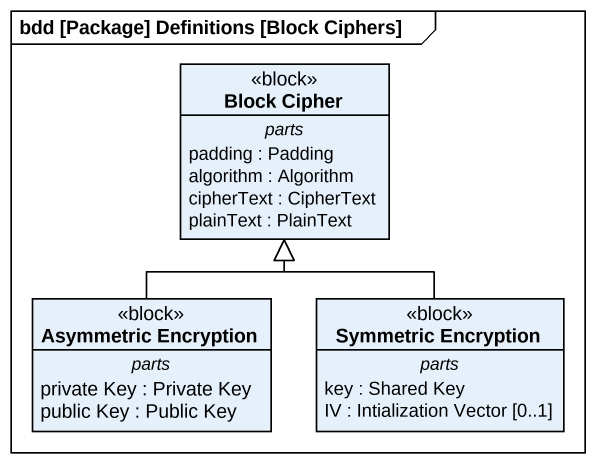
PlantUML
@startuml
mainframe bdd [Package] Definitions [Block Ciphers]
hide circle
hide empty members
class "Block Cipher" as Block_Cipher <<block>> {
  -- parts --
  padding : Padding
  algorithm : Algorithm
  cipherText : CipherText
  plainText : PlainText
}
class "Asymmetric Encryption" as Asymmetric_Encryption <<block>> {
  -- parts --
  private Key : Private Key
  public Key : Public Key
}
class "Symmetric Encryption" as Symmetric_Encryption <<block>> {
  -- parts --
  key : Shared Key
  IV : Intialization Vector [0..1]
}
Asymmetric_Encryption -up-|> Block_Cipher
Symmetric_Encryption -up-|> Block_Cipher
@enduml
